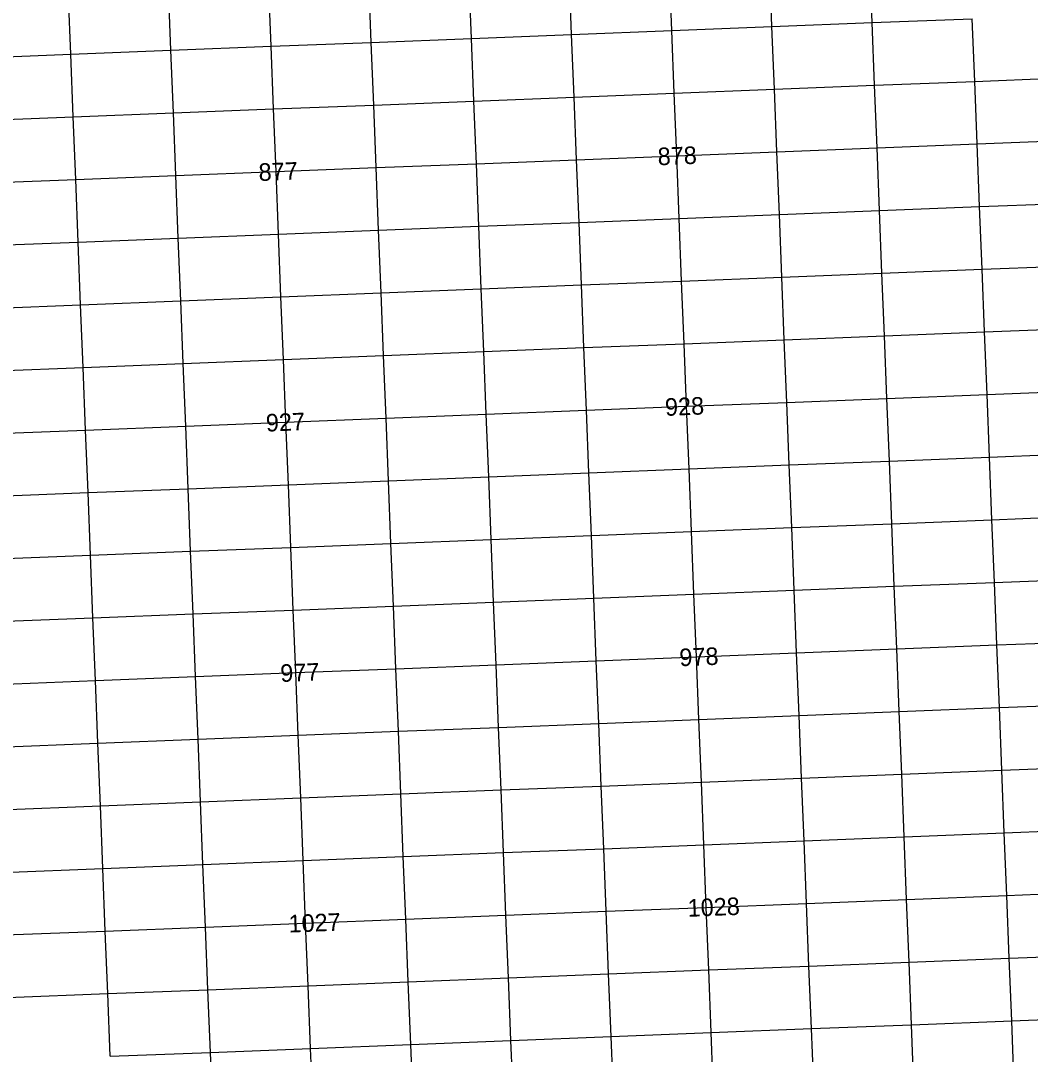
# Model space of a CAD drawing. Extents: x 4542758 to 4575999, y 5384660 to 5413937.
# Drawn here: x 4561898 to 4565926, y 5405448 to 5409570 of the extents above; entities that cross this region are included whole.
import ezdxf

# ---------------------------------------------------------------- set-up
doc = ezdxf.new("R2010")
doc.units = 0
for name, color, linetype in [('eW', 7, 'Continuous'), ('oczyszczalnie', 7, 'Continuous'), ('os - Grabie', 7, 'Continuous'), ('zbiorniki wody', 7, 'Continuous')]:
    doc.layers.add(name, color=color, linetype=linetype)

msp = doc.modelspace()

# ---------------------------------------------------------------- linework, layer by layer
at = {"layer": 'eW'}
for p, q in [((4565294.3, 5409562.5), (4565284.4, 5409812.3)), ((4563695.8, 5409499.6), (4563686, 5409749.3)), ((4562097.3, 5409436.6), (4562087.5, 5409686.3)), ((4564495, 5409531), (4564894.7, 5409546.8)), ((4564894.7, 5409546.8), (4565294.3, 5409562.5)), ((4565294.3, 5409562.5), (4565693.9, 5409578.3)), ((4565304.1, 5409312.8), (4565294.3, 5409562.5)), ((4563695.8, 5409499.6), (4564095.4, 5409515.3)), ((4564095.4, 5409515.3), (4564495, 5409531)), ((4562496.9, 5409452.3), (4562896.6, 5409468.1)), ((4562896.6, 5409468.1), (4563296.2, 5409483.8)), ((4563296.2, 5409483.8), (4563695.8, 5409499.6)), ((4563705.7, 5409249.8), (4563695.8, 5409499.6)), ((4561697.7, 5409420.8), (4562097.3, 5409436.6)), ((4562097.3, 5409436.6), (4562496.9, 5409452.3)), ((4562107.2, 5409186.8), (4562097.3, 5409436.6)), ((4565314, 5409063), (4565304.1, 5409312.8)), ((4563715.5, 5409000), (4563705.7, 5409249.8)), ((4562117, 5408937.1), (4562107.2, 5409186.8)), ((4565323.8, 5408813.2), (4565314, 5409063)), ((4563725.3, 5408750.3), (4563715.5, 5409000)), ((4562126.9, 5408687.3), (4562117, 5408937.1)), ((4565333.7, 5408563.5), (4565323.8, 5408813.2)), ((4563735.2, 5408500.5), (4563725.3, 5408750.3)), ((4562136.7, 5408437.5), (4562126.9, 5408687.3)), ((4564934, 5408547.7), (4565333.7, 5408563.5)), ((4565333.7, 5408563.5), (4565733.3, 5408579.2)), ((4565343.5, 5408313.7), (4565333.7, 5408563.5)), ((4565733.3, 5408579.2), (4566132.9, 5408595)), ((4563735.2, 5408500.5), (4564134.8, 5408516.3)), ((4564134.8, 5408516.3), (4564534.4, 5408532)), ((4564534.4, 5408532), (4564934, 5408547.7)), ((4562935.9, 5408469), (4563335.5, 5408484.8)), ((4563335.5, 5408484.8), (4563735.2, 5408500.5)), ((4563745, 5408250.8), (4563735.2, 5408500.5)), ((4561737.1, 5408421.8), (4562136.7, 5408437.5)), ((4562136.7, 5408437.5), (4562536.3, 5408453.3)), ((4562146.5, 5408187.8), (4562136.7, 5408437.5)), ((4562536.3, 5408453.3), (4562935.9, 5408469)), ((4565353.3, 5408064), (4565343.5, 5408313.7)), ((4563754.9, 5408001), (4563745, 5408250.8)), ((4562156.4, 5407938), (4562146.5, 5408187.8)), ((4565363.2, 5407814.2), (4565353.3, 5408064)), ((4563764.7, 5407751.2), (4563754.9, 5408001)), ((4562166.2, 5407688.2), (4562156.4, 5407938)), ((4565373, 5407564.4), (4565363.2, 5407814.2)), ((4563774.5, 5407501.5), (4563764.7, 5407751.2)), ((4562176, 5407438.5), (4562166.2, 5407688.2)), ((4565373, 5407564.4), (4565772.6, 5407580.2)), ((4565772.6, 5407580.2), (4566172.2, 5407595.9)), ((4564174.2, 5407517.2), (4564573.8, 5407533)), ((4564573.8, 5407533), (4564973.4, 5407548.7)), ((4564973.4, 5407548.7), (4565373, 5407564.4)), ((4565382.9, 5407314.7), (4565373, 5407564.4)), ((4562975.3, 5407470), (4563374.9, 5407485.7)), ((4563374.9, 5407485.7), (4563774.5, 5407501.5)), ((4563774.5, 5407501.5), (4564174.2, 5407517.2)), ((4563784.4, 5407251.7), (4563774.5, 5407501.5)), ((4562176, 5407438.5), (4562575.7, 5407454.2)), ((4562575.7, 5407454.2), (4562975.3, 5407470)), ((4561776.4, 5407422.7), (4562176, 5407438.5)), ((4562185.9, 5407188.7), (4562176, 5407438.5)), ((4565392.7, 5407064.9), (4565382.9, 5407314.7)), ((4563794.2, 5407001.9), (4563784.4, 5407251.7)), ((4562195.7, 5406939), (4562185.9, 5407188.7)), ((4565402.5, 5406815.2), (4565392.7, 5407064.9)), ((4563804, 5406752.2), (4563794.2, 5407001.9)), ((4562205.6, 5406689.2), (4562195.7, 5406939)), ((4565412.4, 5406565.4), (4565402.5, 5406815.2)), ((4563813.9, 5406502.4), (4563804, 5406752.2)), ((4562215.4, 5406439.4), (4562205.6, 5406689.2)), ((4565412.4, 5406565.4), (4565812, 5406581.1)), ((4565812, 5406581.1), (4566211.6, 5406596.9)), ((4564613.1, 5406533.9), (4565012.8, 5406549.7)), ((4565012.8, 5406549.7), (4565412.4, 5406565.4)), ((4565422.2, 5406315.6), (4565412.4, 5406565.4)), ((4563414.3, 5406486.7), (4563813.9, 5406502.4)), ((4563813.9, 5406502.4), (4564213.5, 5406518.2)), ((4563823.7, 5406252.7), (4563813.9, 5406502.4)), ((4564213.5, 5406518.2), (4564613.1, 5406533.9)), ((4562215.4, 5406439.4), (4562615, 5406455.2)), ((4562615, 5406455.2), (4563014.7, 5406470.9)), ((4563014.7, 5406470.9), (4563414.3, 5406486.7)), ((4561815.8, 5406423.7), (4562215.4, 5406439.4)), ((4562225.2, 5406189.7), (4562215.4, 5406439.4)), ((4565432, 5406065.9), (4565422.2, 5406315.6)), ((4563833.6, 5406002.9), (4563823.7, 5406252.7)), ((4562235.1, 5405939.9), (4562225.2, 5406189.7)), ((4565441.9, 5405816.1), (4565432, 5406065.9)), ((4563843.4, 5405753.1), (4563833.6, 5406002.9)), ((4562244.9, 5405690.2), (4562235.1, 5405939.9)), ((4565451.7, 5405566.3), (4565441.9, 5405816.1)), ((4563853.2, 5405503.4), (4563843.4, 5405753.1)), ((4562254.8, 5405440.4), (4562244.9, 5405690.2)), ((4565851.4, 5405582.1), (4566251, 5405597.8)), ((4564652.5, 5405534.9), (4565052.1, 5405550.6)), ((4565052.1, 5405550.6), (4565451.7, 5405566.3)), ((4565451.7, 5405566.3), (4565851.4, 5405582.1)), ((4565461.6, 5405316.6), (4565451.7, 5405566.3)), ((4563853.2, 5405503.4), (4564252.9, 5405519.1)), ((4564252.9, 5405519.1), (4564652.5, 5405534.9)), ((4562654.4, 5405456.1), (4563054, 5405471.9)), ((4563054, 5405471.9), (4563453.6, 5405487.6)), ((4563453.6, 5405487.6), (4563853.2, 5405503.4)), ((4563863.1, 5405253.6), (4563853.2, 5405503.4)), ((4562254.8, 5405440.4), (4562654.4, 5405456.1))]:
    msp.add_line(p, q, dxfattribs=at)
at = {"layer": 'oczyszczalnie'}
for p, q in [((4564894.7, 5409546.8), (4564884.8, 5409796.6)), ((4564095.4, 5409515.3), (4564085.6, 5409765.1)), ((4563296.2, 5409483.8), (4563286.3, 5409733.6)), ((4562496.9, 5409452.3), (4562487.1, 5409702.1)), ((4564904.5, 5409297), (4564894.7, 5409546.8)), ((4565703.8, 5409328.5), (4565693.9, 5409578.3)), ((4564105.3, 5409265.5), (4564095.4, 5409515.3)), ((4563306, 5409234), (4563296.2, 5409483.8)), ((4562506.8, 5409202.6), (4562496.9, 5409452.3)), ((4565703.8, 5409328.5), (4566103.4, 5409344.3)), ((4564904.5, 5409297), (4565304.1, 5409312.8)), ((4565304.1, 5409312.8), (4565703.8, 5409328.5)), ((4565713.6, 5409078.8), (4565703.8, 5409328.5)), ((4563705.7, 5409249.8), (4564105.3, 5409265.5)), ((4564105.3, 5409265.5), (4564504.9, 5409281.3)), ((4564115.1, 5409015.8), (4564105.3, 5409265.5)), ((4564504.9, 5409281.3), (4564904.5, 5409297)), ((4564914.4, 5409047.3), (4564904.5, 5409297)), ((4562506.8, 5409202.6), (4562906.4, 5409218.3)), ((4562906.4, 5409218.3), (4563306, 5409234)), ((4563306, 5409234), (4563705.7, 5409249.8)), ((4563315.9, 5408984.3), (4563306, 5409234)), ((4561707.5, 5409171.1), (4562107.2, 5409186.8)), ((4562107.2, 5409186.8), (4562506.8, 5409202.6)), ((4562516.6, 5408952.8), (4562506.8, 5409202.6)), ((4565723.4, 5408829), (4565713.6, 5409078.8)), ((4564125, 5408766), (4564115.1, 5409015.8)), ((4564924.2, 5408797.5), (4564914.4, 5409047.3)), ((4563325.7, 5408734.5), (4563315.9, 5408984.3)), ((4562526.5, 5408703), (4562516.6, 5408952.8)), ((4565723.4, 5408829), (4566123, 5408844.7)), ((4564924.2, 5408797.5), (4565323.8, 5408813.2)), ((4565323.8, 5408813.2), (4565723.4, 5408829)), ((4565733.3, 5408579.2), (4565723.4, 5408829)), ((4563725.3, 5408750.3), (4564125, 5408766)), ((4564125, 5408766), (4564524.6, 5408781.8)), ((4564134.8, 5408516.3), (4564125, 5408766)), ((4564524.6, 5408781.8), (4564924.2, 5408797.5)), ((4564934, 5408547.7), (4564924.2, 5408797.5)), ((4562926.1, 5408718.8), (4563325.7, 5408734.5)), ((4563325.7, 5408734.5), (4563725.3, 5408750.3)), ((4563335.5, 5408484.8), (4563325.7, 5408734.5)), ((4561727.2, 5408671.5), (4562126.9, 5408687.3)), ((4562126.9, 5408687.3), (4562526.5, 5408703)), ((4562526.5, 5408703), (4562926.1, 5408718.8)), ((4562536.3, 5408453.3), (4562526.5, 5408703)), ((4565743.1, 5408329.5), (4565733.3, 5408579.2)), ((4564144.6, 5408266.5), (4564134.8, 5408516.3)), ((4564943.9, 5408298), (4564934, 5408547.7)), ((4563345.4, 5408235), (4563335.5, 5408484.8)), ((4562546.2, 5408203.5), (4562536.3, 5408453.3)), ((4564943.9, 5408298), (4565343.5, 5408313.7)), ((4565343.5, 5408313.7), (4565743.1, 5408329.5)), ((4565743.1, 5408329.5), (4566142.7, 5408345.2)), ((4565753, 5408079.7), (4565743.1, 5408329.5)), ((4564144.6, 5408266.5), (4564544.2, 5408282.2)), ((4564544.2, 5408282.2), (4564943.9, 5408298)), ((4564953.7, 5408048.2), (4564943.9, 5408298)), ((4562945.8, 5408219.3), (4563345.4, 5408235)), ((4563345.4, 5408235), (4563745, 5408250.8)), ((4563355.2, 5407985.2), (4563345.4, 5408235)), ((4563745, 5408250.8), (4564144.6, 5408266.5)), ((4564154.5, 5408016.7), (4564144.6, 5408266.5)), ((4561746.9, 5408172), (4562146.5, 5408187.8)), ((4562146.5, 5408187.8), (4562546.2, 5408203.5)), ((4562546.2, 5408203.5), (4562945.8, 5408219.3)), ((4562556, 5407953.8), (4562546.2, 5408203.5)), ((4565762.8, 5407830), (4565753, 5408079.7)), ((4564963.5, 5407798.5), (4564953.7, 5408048.2)), ((4563365.1, 5407735.5), (4563355.2, 5407985.2)), ((4564164.3, 5407767), (4564154.5, 5408016.7)), ((4562565.8, 5407704), (4562556, 5407953.8)), ((4564963.5, 5407798.5), (4565363.2, 5407814.2)), ((4565363.2, 5407814.2), (4565762.8, 5407830)), ((4565762.8, 5407830), (4566162.4, 5407845.7)), ((4565772.6, 5407580.2), (4565762.8, 5407830)), ((4564164.3, 5407767), (4564563.9, 5407782.7)), ((4564563.9, 5407782.7), (4564963.5, 5407798.5)), ((4564973.4, 5407548.7), (4564963.5, 5407798.5)), ((4562965.5, 5407719.7), (4563365.1, 5407735.5)), ((4563365.1, 5407735.5), (4563764.7, 5407751.2)), ((4563374.9, 5407485.7), (4563365.1, 5407735.5)), ((4563764.7, 5407751.2), (4564164.3, 5407767)), ((4564174.2, 5407517.2), (4564164.3, 5407767)), ((4562166.2, 5407688.2), (4562565.8, 5407704)), ((4562565.8, 5407704), (4562965.5, 5407719.7)), ((4562575.7, 5407454.2), (4562565.8, 5407704)), ((4561766.6, 5407672.5), (4562166.2, 5407688.2)), ((4565782.5, 5407330.4), (4565772.6, 5407580.2)), ((4564983.2, 5407298.9), (4564973.4, 5407548.7)), ((4563384.8, 5407236), (4563374.9, 5407485.7)), ((4564184, 5407267.4), (4564174.2, 5407517.2)), ((4562585.5, 5407204.5), (4562575.7, 5407454.2)), ((4565382.9, 5407314.7), (4565782.5, 5407330.4)), ((4565782.5, 5407330.4), (4566182.1, 5407346.2)), ((4565792.3, 5407080.7), (4565782.5, 5407330.4)), ((4564184, 5407267.4), (4564583.6, 5407283.2)), ((4564583.6, 5407283.2), (4564983.2, 5407298.9)), ((4564983.2, 5407298.9), (4565382.9, 5407314.7)), ((4564993.1, 5407049.2), (4564983.2, 5407298.9)), ((4563384.8, 5407236), (4563784.4, 5407251.7)), ((4563784.4, 5407251.7), (4564184, 5407267.4)), ((4564193.8, 5407017.7), (4564184, 5407267.4)), ((4562185.9, 5407188.7), (4562585.5, 5407204.5)), ((4562585.5, 5407204.5), (4562985.1, 5407220.2)), ((4562595.4, 5406954.7), (4562585.5, 5407204.5)), ((4562985.1, 5407220.2), (4563384.8, 5407236)), ((4563394.6, 5406986.2), (4563384.8, 5407236)), ((4561786.3, 5407173), (4562185.9, 5407188.7)), ((4565802.2, 5406830.9), (4565792.3, 5407080.7)), ((4565002.9, 5406799.4), (4564993.1, 5407049.2)), ((4564203.7, 5406767.9), (4564193.8, 5407017.7)), ((4562605.2, 5406704.9), (4562595.4, 5406954.7)), ((4563404.4, 5406736.4), (4563394.6, 5406986.2)), ((4565402.5, 5406815.2), (4565802.2, 5406830.9)), ((4565802.2, 5406830.9), (4566201.8, 5406846.6)), ((4565812, 5406581.1), (4565802.2, 5406830.9)), ((4564203.7, 5406767.9), (4564603.3, 5406783.7)), ((4564603.3, 5406783.7), (4565002.9, 5406799.4)), ((4565002.9, 5406799.4), (4565402.5, 5406815.2)), ((4565012.8, 5406549.7), (4565002.9, 5406799.4)), ((4563404.4, 5406736.4), (4563804, 5406752.2)), ((4563804, 5406752.2), (4564203.7, 5406767.9)), ((4564213.5, 5406518.2), (4564203.7, 5406767.9)), ((4562205.6, 5406689.2), (4562605.2, 5406704.9)), ((4562605.2, 5406704.9), (4563004.8, 5406720.7)), ((4562615, 5406455.2), (4562605.2, 5406704.9)), ((4563004.8, 5406720.7), (4563404.4, 5406736.4)), ((4563414.3, 5406486.7), (4563404.4, 5406736.4)), ((4561806, 5406673.5), (4562205.6, 5406689.2)), ((4565821.8, 5406331.4), (4565812, 5406581.1)), ((4565022.6, 5406299.9), (4565012.8, 5406549.7)), ((4564223.4, 5406268.4), (4564213.5, 5406518.2)), ((4562624.9, 5406205.4), (4562615, 5406455.2)), ((4563424.1, 5406236.9), (4563414.3, 5406486.7)), ((4565422.2, 5406315.6), (4565821.8, 5406331.4)), ((4565821.8, 5406331.4), (4566221.5, 5406347.1)), ((4565831.7, 5406081.6), (4565821.8, 5406331.4)), ((4564623, 5406284.1), (4565022.6, 5406299.9)), ((4565022.6, 5406299.9), (4565422.2, 5406315.6)), ((4565032.4, 5406050.1), (4565022.6, 5406299.9)), ((4563424.1, 5406236.9), (4563823.7, 5406252.7)), ((4563823.7, 5406252.7), (4564223.4, 5406268.4)), ((4564223.4, 5406268.4), (4564623, 5406284.1)), ((4564233.2, 5406018.6), (4564223.4, 5406268.4)), ((4562624.9, 5406205.4), (4563024.5, 5406221.2)), ((4563024.5, 5406221.2), (4563424.1, 5406236.9)), ((4563434, 5405987.1), (4563424.1, 5406236.9)), ((4561825.6, 5406173.9), (4562225.2, 5406189.7)), ((4562225.2, 5406189.7), (4562624.9, 5406205.4)), ((4562634.7, 5405955.7), (4562624.9, 5406205.4)), ((4565042.3, 5405800.4), (4565032.4, 5406050.1)), ((4565841.5, 5405831.9), (4565831.7, 5406081.6)), ((4564243, 5405768.9), (4564233.2, 5406018.6)), ((4563443.8, 5405737.4), (4563434, 5405987.1)), ((4562644.5, 5405705.9), (4562634.7, 5405955.7)), ((4565841.5, 5405831.9), (4566241.1, 5405847.6)), ((4564642.7, 5405784.6), (4565042.3, 5405800.4)), ((4565042.3, 5405800.4), (4565441.9, 5405816.1)), ((4565052.1, 5405550.6), (4565042.3, 5405800.4)), ((4565441.9, 5405816.1), (4565841.5, 5405831.9)), ((4565851.4, 5405582.1), (4565841.5, 5405831.9)), ((4563443.8, 5405737.4), (4563843.4, 5405753.1)), ((4563843.4, 5405753.1), (4564243, 5405768.9)), ((4564243, 5405768.9), (4564642.7, 5405784.6)), ((4564252.9, 5405519.1), (4564243, 5405768.9)), ((4562644.5, 5405705.9), (4563044.2, 5405721.6)), ((4563044.2, 5405721.6), (4563443.8, 5405737.4)), ((4563453.6, 5405487.6), (4563443.8, 5405737.4)), ((4561845.3, 5405674.4), (4562244.9, 5405690.2)), ((4562244.9, 5405690.2), (4562644.5, 5405705.9)), ((4562654.4, 5405456.1), (4562644.5, 5405705.9)), ((4565062, 5405300.8), (4565052.1, 5405550.6)), ((4565861.2, 5405332.3), (4565851.4, 5405582.1)), ((4564262.7, 5405269.4), (4564252.9, 5405519.1)), ((4563463.5, 5405237.9), (4563453.6, 5405487.6)), ((4562664.2, 5405206.4), (4562654.4, 5405456.1))]:
    msp.add_line(p, q, dxfattribs=at)
at = {"layer": 'zbiorniki wody'}
for p, q in [((4564495, 5409531), (4564485.2, 5409780.8)), ((4562896.6, 5409468.1), (4562886.7, 5409717.8)), ((4564504.9, 5409281.3), (4564495, 5409531)), ((4562906.4, 5409218.3), (4562896.6, 5409468.1)), ((4564514.7, 5409031.5), (4564504.9, 5409281.3)), ((4562916.2, 5408968.5), (4562906.4, 5409218.3)), ((4565713.6, 5409078.8), (4566113.2, 5409094.5)), ((4564914.4, 5409047.3), (4565314, 5409063)), ((4565314, 5409063), (4565713.6, 5409078.8)), ((4563715.5, 5409000), (4564115.1, 5409015.8)), ((4564115.1, 5409015.8), (4564514.7, 5409031.5)), ((4564514.7, 5409031.5), (4564914.4, 5409047.3)), ((4564524.6, 5408781.8), (4564514.7, 5409031.5)), ((4562516.6, 5408952.8), (4562916.2, 5408968.5)), ((4562916.2, 5408968.5), (4563315.9, 5408984.3)), ((4562926.1, 5408718.8), (4562916.2, 5408968.5)), ((4563315.9, 5408984.3), (4563715.5, 5409000)), ((4561717.4, 5408921.3), (4562117, 5408937.1)), ((4562117, 5408937.1), (4562516.6, 5408952.8)), ((4564534.4, 5408532), (4564524.6, 5408781.8)), ((4562935.9, 5408469), (4562926.1, 5408718.8)), ((4564544.2, 5408282.2), (4564534.4, 5408532)), ((4562945.8, 5408219.3), (4562935.9, 5408469)), ((4564554.1, 5408032.5), (4564544.2, 5408282.2)), ((4562955.6, 5407969.5), (4562945.8, 5408219.3)), ((4564953.7, 5408048.2), (4565353.3, 5408064)), ((4565353.3, 5408064), (4565753, 5408079.7)), ((4565753, 5408079.7), (4566152.6, 5408095.5)), ((4564154.5, 5408016.7), (4564554.1, 5408032.5)), ((4564554.1, 5408032.5), (4564953.7, 5408048.2)), ((4564563.9, 5407782.7), (4564554.1, 5408032.5)), ((4562955.6, 5407969.5), (4563355.2, 5407985.2)), ((4563355.2, 5407985.2), (4563754.9, 5408001)), ((4563754.9, 5408001), (4564154.5, 5408016.7)), ((4561756.8, 5407922.3), (4562156.4, 5407938)), ((4562156.4, 5407938), (4562556, 5407953.8)), ((4562556, 5407953.8), (4562955.6, 5407969.5)), ((4562965.5, 5407719.7), (4562955.6, 5407969.5)), ((4564573.8, 5407533), (4564563.9, 5407782.7)), ((4562975.3, 5407470), (4562965.5, 5407719.7)), ((4564583.6, 5407283.2), (4564573.8, 5407533)), ((4562985.1, 5407220.2), (4562975.3, 5407470)), ((4564593.5, 5407033.4), (4564583.6, 5407283.2)), ((4562995, 5406970.5), (4562985.1, 5407220.2)), ((4565392.7, 5407064.9), (4565792.3, 5407080.7)), ((4565792.3, 5407080.7), (4566191.9, 5407096.4)), ((4564193.8, 5407017.7), (4564593.5, 5407033.4)), ((4564593.5, 5407033.4), (4564993.1, 5407049.2)), ((4564603.3, 5406783.7), (4564593.5, 5407033.4)), ((4564993.1, 5407049.2), (4565392.7, 5407064.9)), ((4563394.6, 5406986.2), (4563794.2, 5407001.9)), ((4563794.2, 5407001.9), (4564193.8, 5407017.7)), ((4562195.7, 5406939), (4562595.4, 5406954.7)), ((4562595.4, 5406954.7), (4562995, 5406970.5)), ((4562995, 5406970.5), (4563394.6, 5406986.2)), ((4563004.8, 5406720.7), (4562995, 5406970.5)), ((4561796.1, 5406923.2), (4562195.7, 5406939)), ((4564613.1, 5406533.9), (4564603.3, 5406783.7)), ((4563014.7, 5406470.9), (4563004.8, 5406720.7)), ((4564623, 5406284.1), (4564613.1, 5406533.9)), ((4563024.5, 5406221.2), (4563014.7, 5406470.9)), ((4564632.8, 5406034.4), (4564623, 5406284.1)), ((4563034.3, 5405971.4), (4563024.5, 5406221.2)), ((4565831.7, 5406081.6), (4566231.3, 5406097.4)), ((4564632.8, 5406034.4), (4565032.4, 5406050.1)), ((4565032.4, 5406050.1), (4565432, 5406065.9)), ((4565432, 5406065.9), (4565831.7, 5406081.6)), ((4563434, 5405987.1), (4563833.6, 5406002.9)), ((4563833.6, 5406002.9), (4564233.2, 5406018.6)), ((4564233.2, 5406018.6), (4564632.8, 5406034.4)), ((4564642.7, 5405784.6), (4564632.8, 5406034.4)), ((4562634.7, 5405955.7), (4563034.3, 5405971.4)), ((4563034.3, 5405971.4), (4563434, 5405987.1)), ((4563044.2, 5405721.6), (4563034.3, 5405971.4)), ((4561835.5, 5405924.2), (4562235.1, 5405939.9)), ((4562235.1, 5405939.9), (4562634.7, 5405955.7)), ((4564652.5, 5405534.9), (4564642.7, 5405784.6)), ((4563054, 5405471.9), (4563044.2, 5405721.6)), ((4564662.3, 5405285.1), (4564652.5, 5405534.9)), ((4563063.9, 5405222.1), (4563054, 5405471.9))]:
    msp.add_line(p, q, dxfattribs=at)

# ---------------------------------------------------------------- texts
at = {"layer": 'os - Grabie'}
for s, p in [('878', (4564440.1, 5408993.6)), ('877', (4562848, 5408930.8)), ('928', (4564469.3, 5407994.1)), ('927', (4562877.1, 5407931.4)), ('978', (4564526.7, 5406995.8)), ('977', (4562934.6, 5406933)), ('1028', (4564559.6, 5405996.5)), ('1027', (4562967.4, 5405933.7))]:
    msp.add_text(s, height=70, rotation=2.2562, dxfattribs=at).set_placement(p)

doc.saveas('drawing.dxf')
